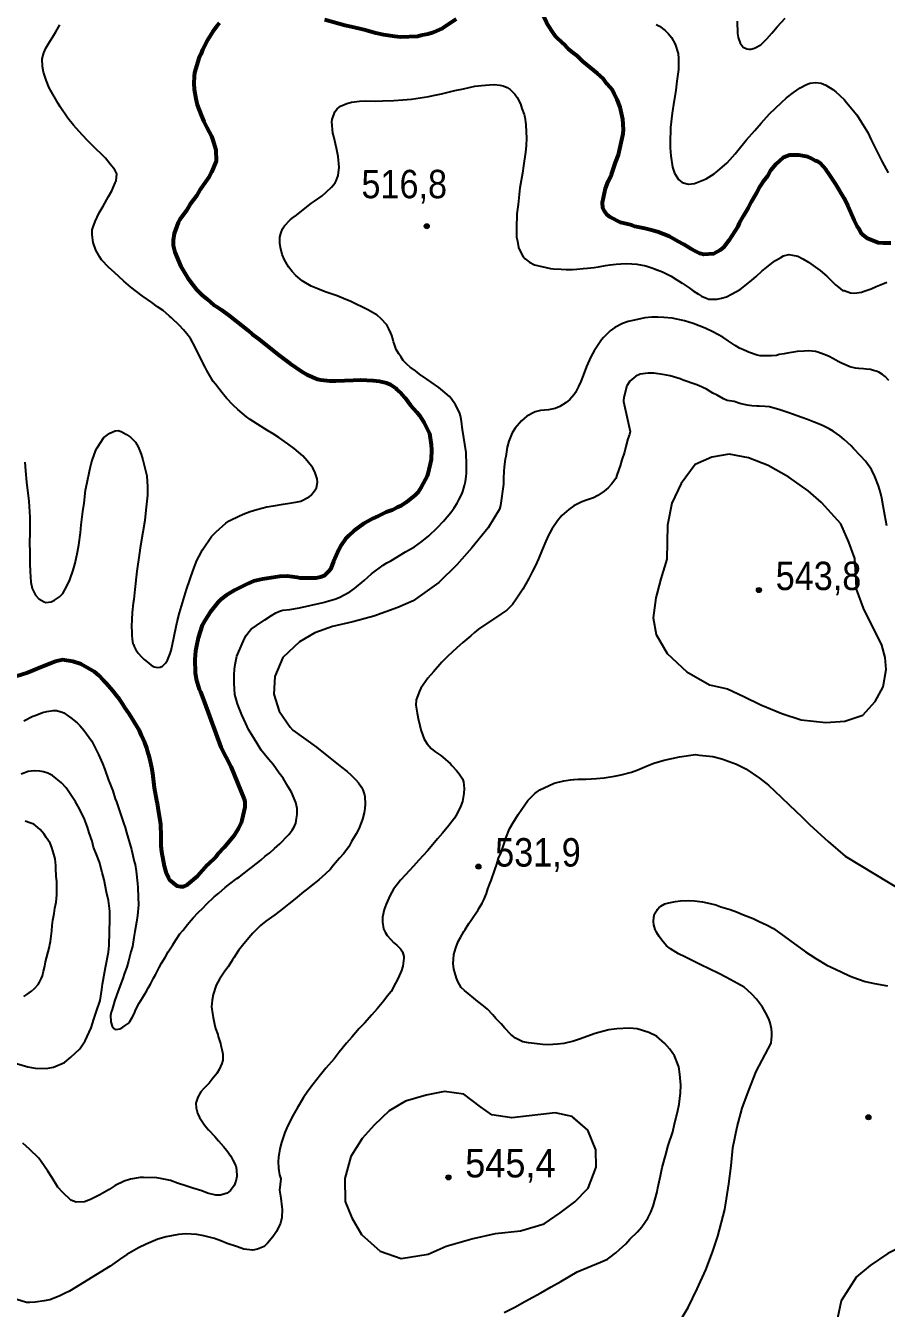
# Model space of a CAD drawing. Header units: metres. Extents: x 547833 to 556102, y 1844799 to 1850994.
# Drawn here: x 552672 to 553187, y 1847024 to 1847791 of the extents above; entities that cross this region are included whole.
import ezdxf

# ---------------------------------------------------------------- set-up
doc = ezdxf.new("R2010")
doc.units = ezdxf.units.M
doc.header["$LTSCALE"] = 6.8
for name, color, linetype, lineweight in [('1', 7, 'Continuous', 25), ('2', 7, 'Continuous', 53), ('5', 7, 'Continuous', 13)]:
    doc.layers.add(name, color=color, linetype=linetype, lineweight=lineweight)

msp = doc.modelspace()

# ---------------------------------------------------------------- hatches: boundary and pattern name
at = {"layer": '5'}
for points in [[(552913.65, 1847671.31, 1), (552910.65, 1847671.31, 1)], [(553112.34, 1847453.72, 1), (553109.34, 1847453.72, 1)], [(552944.58, 1847288.41, 1), (552941.58, 1847288.41, 1)], [(553177.77, 1847138.49, 1), (553174.77, 1847138.49, 1)], [(552926.67, 1847102.53, 1), (552923.67, 1847102.53, 1)]]:
    msp.add_hatch(color=256, dxfattribs=at).paths.add_polyline_path(points)

# ---------------------------------------------------------------- linework, layer by layer
at = {"layer": '1'}
for points in [[(553097.79, 1847793.91), (553098.03, 1847786.46), (553098.3, 1847784.06), (553099.68, 1847780.78), (553101.38, 1847778.34), (553103.51, 1847777.37), (553104.75, 1847777.1), (553105.95, 1847777.24), (553108.13, 1847777.69), (553111.94, 1847779.74), (553115.57, 1847783.39), (553118.63, 1847786.77), (553121.64, 1847790.55), (553126.51, 1847795.75)], [(552714.5, 1847717.31), (552709.72, 1847722.22), (552706.21, 1847725.91), (552700.84, 1847731.75), (552697.64, 1847735.85), (552693.03, 1847742.64), (552691.69, 1847744.6), (552686.29, 1847754.02), (552684.54, 1847758.54), (552683, 1847763.32), (552682.37, 1847766.72), (552682.22, 1847771.29), (552683.17, 1847774.99), (552684.33, 1847777.85), (552686.74, 1847781.72), (552688.53, 1847784.52), (552690.43, 1847787.47), (552692.68, 1847791.69)], [(553049.4, 1847791.96), (553051.39, 1847790.82), (553054.77, 1847788.35), (553056.74, 1847786.34), (553058.59, 1847784.2), (553060.77, 1847780.23), (553062.53, 1847774.61), (553062.62, 1847771.64), (553062.74, 1847765.08), (553061.8, 1847758.04), (553061.05, 1847752.62), (553059.79, 1847744.05), (553059.02, 1847738.88), (553058, 1847730.33), (553057.7, 1847721), (553057.65, 1847718.15), (553058.07, 1847713.36), (553059.2, 1847706.67), (553060.35, 1847703.08), (553062.78, 1847699.14), (553064.82, 1847697.51), (553068.66, 1847696.46), (553072.22, 1847696.74), (553079.34, 1847699.53), (553084.07, 1847702.67), (553086.13, 1847704.14), (553091.75, 1847709.24), (553096.61, 1847714.5), (553098.24, 1847716.55), (553103.23, 1847722.82), (553108.28, 1847728.6), (553112.13, 1847732.87), (553117.21, 1847738.41), (553120.65, 1847741.9), (553124.24, 1847745.28), (553127.39, 1847748.12), (553131.49, 1847751.31), (553135.51, 1847754.12), (553138.9, 1847755.87), (553141.27, 1847756.88), (553144.7, 1847757.27), (553147.96, 1847756.89), (553150.82, 1847755.73), (553155.1, 1847752.99), (553156.73, 1847751.69), (553161.72, 1847747.05), (553163.28, 1847745.37), (553169.33, 1847737.87), (553172.03, 1847733.71), (553175.86, 1847727.33), (553177.96, 1847722.98), (553181.16, 1847716.65), (553182.47, 1847713.82), (553184.41, 1847709.83), (553188.12, 1847703.31)], [(552830.48, 1847675.04), (552831.73, 1847676.05), (552834.25, 1847677.83), (552838.57, 1847681.29), (552843.35, 1847685.05), (552844.95, 1847686.23), (552849.54, 1847689.48), (552852.02, 1847691.74), (552855.16, 1847694.57), (552857.34, 1847697.3), (552857.96, 1847698.36), (552859.2, 1847701.6), (552859.87, 1847706.64), (552859.15, 1847713), (552858.21, 1847717.98), (552856.57, 1847724.86), (552855.96, 1847726.9), (552855.32, 1847733.64), (552855.65, 1847735.16), (552857.11, 1847739.79), (552858.65, 1847741.46), (552860.58, 1847743.04), (552864.36, 1847744.71), (552867.24, 1847745.53), (552871.89, 1847746.05), (552875.34, 1847746.2), (552881.3, 1847746.13), (552885.63, 1847746.25), (552892.54, 1847746.54), (552897.84, 1847746.77), (552903.12, 1847747.24), (552913.34, 1847748.89), (552916.01, 1847749.44), (552921.09, 1847750.52), (552929.06, 1847752.41), (552934.14, 1847753.48), (552940.91, 1847754.99), (552944.83, 1847755.44), (552949.75, 1847755.75), (552952.58, 1847755.94), (552955.96, 1847755.71), (552957.86, 1847755.3), (552960.34, 1847754.22), (552962.08, 1847753.06), (552964.76, 1847750.26), (552966.23, 1847748.19), (552968.14, 1847744.44), (552969.07, 1847741.7), (552970.36, 1847738), (552970.77, 1847736.56), (552971.41, 1847732.05), (552971.66, 1847727.61), (552971.81, 1847724.16), (552971.6, 1847719.42), (552971.17, 1847715.53), (552970.1, 1847707.48), (552969.38, 1847702.93), (552967.76, 1847694.2), (552967.21, 1847688.18), (552966.78, 1847684.29), (552966.06, 1847678.63), (552966.01, 1847676.89), (552965.83, 1847671.91), (552965.81, 1847668.81), (552965.9, 1847664.73)], [(552834.96, 1847506.47), (552836.89, 1847506.93), (552841.81, 1847509.48), (552842.84, 1847510.21), (552845.12, 1847513.07), (552846.15, 1847514.93), (552846.77, 1847518.22), (552846.55, 1847520.18), (552845.5, 1847523.9), (552844.06, 1847526.84), (552840.73, 1847531.05), (552838.03, 1847534.09), (552832.82, 1847538.46), (552829.17, 1847541.14), (552823.78, 1847544.99), (552820.32, 1847547.08), (552816.99, 1847549.06), (552815.38, 1847550.11), (552806.56, 1847555.81), (552804.41, 1847557.3), (552799.2, 1847561.67), (552796.42, 1847564.33), (552792.36, 1847568.45), (552789.77, 1847571.63), (552785.84, 1847576.76), (552784.53, 1847578.47), (552780.57, 1847584.97), (552779.72, 1847586.98), (552775.27, 1847595.65), (552773.49, 1847599.29), (552770.84, 1847604.07), (552768.66, 1847606.92), (552766.64, 1847609.42), (552764.38, 1847611.89), (552759.52, 1847616.42), (552758.41, 1847617.54), (552754.56, 1847620.82), (552751.21, 1847623.04), (552747.81, 1847625.76), (552742.03, 1847629.69), (552735.24, 1847634.87), (552731.13, 1847638.37), (552725.46, 1847643.55), (552722.13, 1847646.65), (552717.77, 1847651.23), (552716.73, 1847652.73), (552714.38, 1847657.05), (552712.63, 1847661.56), (552712.11, 1847666.21), (552712.15, 1847669.07), (552712.51, 1847670.35), (552713.8, 1847674.21), (552716.21, 1847679.2), (552718.6, 1847683.31), (552721.9, 1847689.14), (552723.88, 1847692.46), (552725.94, 1847697.28), (552726.43, 1847698.45), (552726.83, 1847702.59), (552725.68, 1847705.06), (552724.83, 1847705.96), (552722.81, 1847708.46), (552720.06, 1847711.99), (552717.41, 1847714.54), (552714.5, 1847717.31)], [(552924.47, 1847497.59), (552926.51, 1847500.11), (552928.55, 1847502.96), (552930.3, 1847505.63), (552931.43, 1847507.66), (552932.95, 1847510.77), (552933.71, 1847512.64), (552934.79, 1847516.18), (552935.33, 1847518.71), (552935.73, 1847521.59), (552935.87, 1847523.63), (552935.99, 1847528.53), (552935.76, 1847536.07), (552933.56, 1847549.75), (552933.39, 1847551.22), (552933.06, 1847553.04), (552932.9, 1847554.51), (552932.73, 1847555.98), (552932.26, 1847557.91), (552931.99, 1847559.24), (552930.7, 1847561.82), (552929.42, 1847564.4), (552926.75, 1847568.32), (552925.87, 1847569.46), (552920.67, 1847573.82), (552919.3, 1847574.91), (552914.86, 1847578), (552912.17, 1847579.93), (552907.86, 1847582.91), (552905.54, 1847584.75), (552902.3, 1847587.11), (552900.53, 1847588.52), (552898.13, 1847591.1), (552896.79, 1847593.06), (552895.46, 1847595.02), (552893.93, 1847597.57), (552892.97, 1847600.56), (552892.28, 1847602.22), (552891.85, 1847603.9), (552891.24, 1847605.94), (552890.72, 1847607.25), (552889.55, 1847609.96), (552888.29, 1847612.3), (552884.64, 1847616.1), (552882.43, 1847618.08), (552877.25, 1847621.09), (552866.47, 1847626.56), (552863.88, 1847627.51), (552858.68, 1847629.65), (552851.47, 1847632.05), (552847.06, 1847633.78), (552843.03, 1847635.43), (552837.71, 1847638.55), (552833.87, 1847641.83), (552831.74, 1847644.2), (552829.56, 1847647.05), (552827.1, 1847651.23), (552825.76, 1847654.3), (552824.67, 1847658.52), (552824.36, 1847661.21), (552824.33, 1847664.8), (552824.95, 1847666.98), (552826, 1847669.7), (552827.17, 1847671.44), (552830.48, 1847675.04)], [(552965.9, 1847664.73), (552966.42, 1847662.31), (552967.08, 1847658.67), (552967.96, 1847656.41), (552969.54, 1847653.37), (552970.96, 1847651.79), (552973.55, 1847649.73), (552976.57, 1847648.22), (552986.23, 1847646.09), (552987.87, 1847645.9), (552992.6, 1847645.69), (552995.48, 1847645.4), (552999.32, 1847645.46), (553001.9, 1847645.63), (553005.71, 1847645.94), (553008.4, 1847646.25), (553012.32, 1847646.69), (553014.88, 1847647.1), (553019.01, 1847647.82), (553021.81, 1847648.26), (553025.48, 1847648.68), (553028.2, 1847648.74), (553031.9, 1847648.91), (553034.76, 1847648.86), (553037.89, 1847648.6), (553043.09, 1847647.57), (553046.82, 1847646.38), (553050.3, 1847645.07)], [(553000, 1847645.5), (553001.9, 1847645.63), (553005.71, 1847645.94), (553008.4, 1847646.25), (553012.32, 1847646.69), (553014.88, 1847647.1), (553019.01, 1847647.82), (553021.81, 1847648.26), (553025.48, 1847648.68), (553028.2, 1847648.74), (553031.9, 1847648.91), (553034.76, 1847648.86), (553037.89, 1847648.6), (553043.09, 1847647.57), (553046.82, 1847646.38), (553053.16, 1847644), (553058.42, 1847641.38), (553061.63, 1847639.26), (553064.95, 1847637.28), (553069.12, 1847634.41), (553071.55, 1847632.7), (553074.63, 1847630.69), (553076.51, 1847629.42), (553079.88, 1847628.07), (553080.92, 1847627.69), (553085.76, 1847627.62), (553088.53, 1847628.3), (553091.41, 1847629.13), (553094.35, 1847630.57), (553099.59, 1847633.52), (553102.44, 1847635.71), (553106.65, 1847639.04), (553109.26, 1847641.19), (553112.84, 1847644.57), (553115.34, 1847646.59), (553118.52, 1847649.18), (553120.69, 1847650.79), (553123.95, 1847652.65), (553125.58, 1847653.58), (553128.6, 1847654.29), (553130.86, 1847654.05), (553134.15, 1847653.43), (553137.07, 1847651.78), (553140.39, 1847649.8), (553144.69, 1847646.82), (553147.53, 1847644.78), (553151.51, 1847641.39), (553153.61, 1847639.28), (553156.55, 1847636.26), (553158.32, 1847634.85), (553160.78, 1847632.9), (553161.78, 1847632.76), (553165.65, 1847631.47)], [(553165.65, 1847631.47), (553168.02, 1847631.36), (553172.18, 1847631.84), (553173.73, 1847632.38), (553178.02, 1847633.86), (553180.96, 1847635.31), (553184.87, 1847636.87), (553187.37, 1847637.77)], [(553050.3, 1847616.88), (553046.8, 1847616.95), (553042.54, 1847616.56), (553036.48, 1847615.2), (553032.66, 1847614.29), (553029.16, 1847613.13), (553024.65, 1847610.71), (553021.83, 1847608.67), (553017.87, 1847604.78), (553016.7, 1847603.31), (553012.37, 1847596.79), (553010.3, 1847593.12), (553007.79, 1847587.38), (553006.31, 1847583.58), (553004.31, 1847578.48), (553002.83, 1847575.54), (553001.14, 1847571.91), (553000.4, 1847570.77), (552997.79, 1847567.7)], [(553188.48, 1847578.99), (553186.29, 1847581.42), (553184.71, 1847582.68), (553182.46, 1847583.95), (553180.87, 1847584.54), (553179.27, 1847585.12), (553177.59, 1847585.6), (553174.99, 1847585.78), (553173.25, 1847585.97), (553170.65, 1847586.15), (553168.51, 1847586.48), (553165.17, 1847587.25), (553162.96, 1847588.15), (553160.23, 1847589.46), (553158.22, 1847590.38), (553155.36, 1847591.97), (553152.4, 1847593.64), (553149.9, 1847594.6), (553146.1, 1847596.08), (553144.74, 1847596.31), (553140.58, 1847596.7), (553137.81, 1847596.67), (553133.74, 1847596.31), (553131.48, 1847596.05), (553127.91, 1847595.45), (553125.86, 1847595.03), (553122.86, 1847594.5), (553121.28, 1847594.03), (553118.24, 1847593.88), (553116.25, 1847593.75), (553113.48, 1847593.72), (553111.65, 1847593.8), (553109.79, 1847594.26), (553104.62, 1847595.97), (553103.32, 1847596.49), (553099.29, 1847598.33), (553096.62, 1847599.94), (553092.48, 1847602.72), (553089.16, 1847605.02), (553083.26, 1847608.17), (553078.62, 1847610.33), (553071.41, 1847613.14), (553066.27, 1847614.66), (553059.01, 1847616.32), (553053.89, 1847616.8), (553046.8, 1847616.95), (553042.54, 1847616.56), (553036.48, 1847615.2), (553032.66, 1847614.29), (553029.16, 1847613.13), (553024.65, 1847610.71), (553021.83, 1847608.67), (553017.87, 1847604.78), (553016.7, 1847603.31), (553012.37, 1847596.79), (553010.3, 1847593.12), (553007.79, 1847587.38), (553006.31, 1847583.58), (553004.31, 1847578.48), (553002.83, 1847575.54), (553001.14, 1847571.91), (553000.4, 1847570.77), (553000, 1847570.3)], [(553050.29, 1847583.04), (553047.88, 1847583.41), (553044.53, 1847583.4), (553039.77, 1847582.74), (553037.16, 1847581.7), (553033.55, 1847578.56), (553031.76, 1847575.76), (553030.07, 1847568.87), (553029.91, 1847566.99), (553029.92, 1847566.42), (553033.91, 1847548.64), (553033.36, 1847546.66), (553032.4, 1847544.17), (553031.2, 1847539.63), (553030.43, 1847536.29), (553028.87, 1847531.53), (553027.82, 1847528.06), (553026.09, 1847523.09), (553025.16, 1847520.4), (553022.67, 1847517.06), (553020.62, 1847514.91), (553018.35, 1847512.94), (553014.54, 1847510.31), (553011.84, 1847508.85), (553007.69, 1847507.52), (553004.84, 1847506.53), (553000.14, 1847504.08), (552997.23, 1847501.94), (552992.96, 1847498.3), (552990.45, 1847495.15), (552986.91, 1847490.06), (552984.93, 1847486.49), (552983.4, 1847483.07), (552981.23, 1847477.75), (552978.98, 1847472.34), (552977.12, 1847468.49), (552975.26, 1847464.65), (552973.24, 1847460.6), (552969.64, 1847454.36), (552965.73, 1847448.37), (552963.51, 1847445.15), (552960.16, 1847441.81), (552956.44, 1847439.28), (552943.11, 1847430.32), (552940.74, 1847428.42), (552938.48, 1847426.45), (552933.69, 1847422.37), (552930.13, 1847419.19), (552924.68, 1847414.08), (552921.15, 1847410.72), (552916.17, 1847404.89)], [(553106.49, 1847563.9), (553103.85, 1847564.22), (553099.39, 1847565.32), (553096.04, 1847566.43), (553091.74, 1847567.18), (553089.54, 1847568.05), (553085.8, 1847570.35), (553083.19, 1847571.54), (553079.46, 1847573.85), (553074.75, 1847576.04), (553073.06, 1847576.72), (553065.57, 1847579.34), (553063.64, 1847579.99), (553057.73, 1847581.8), (553053.43, 1847582.55), (553047.88, 1847583.41), (553044.53, 1847583.4), (553039.77, 1847582.74), (553037.16, 1847581.7), (553033.55, 1847578.56), (553031.76, 1847575.76), (553030.07, 1847568.87), (553029.91, 1847566.99), (553029.92, 1847566.42), (553033.91, 1847548.64), (553033.36, 1847546.66), (553032.4, 1847544.17), (553031.2, 1847539.63), (553030.43, 1847536.29), (553028.87, 1847531.53), (553027.82, 1847528.06), (553026.09, 1847523.09), (553025.16, 1847520.4), (553022.67, 1847517.06), (553020.62, 1847514.91), (553018.35, 1847512.94), (553014.54, 1847510.31), (553011.84, 1847508.85), (553007.69, 1847507.52), (553004.84, 1847506.53), (553000.14, 1847504.08), (553000, 1847503.98)], [(552997.79, 1847567.7), (552995.61, 1847565.83), (552991.76, 1847563.58), (552988.93, 1847562.4), (552985, 1847561.57), (552980.28, 1847561.04), (552977.01, 1847560.38), (552972.05, 1847557.81), (552968.93, 1847554.97), (552965.12, 1847550.62), (552963.34, 1847547.74), (552961.32, 1847542.82), (552960.3, 1847539.17), (552959.49, 1847533.63), (552959.1, 1847532.06), (552958.56, 1847527.5), (552958.31, 1847524.61), (552958.01, 1847520.56), (552958.02, 1847517.12), (552956.23, 1847504.22), (552955.71, 1847502.09), (552948.92, 1847490.93), (552939.11, 1847478.9), (552930.12, 1847468.79), (552919.37, 1847458.22), (552903.97, 1847447.38), (552894.82, 1847443.22), (552880.58, 1847438.23), (552867.99, 1847434.72), (552855.82, 1847432.05), (552845.22, 1847428.12), (552836.08, 1847422.79), (552826.09, 1847413.48), (552821.27, 1847402.15), (552820.67, 1847391.43), (552823.88, 1847381.4), (552830.43, 1847371.75), (552832.13, 1847369.95), (552846.17, 1847359.73), (552860.33, 1847348.37), (552864.51, 1847345.21), (552866.95, 1847343.1), (552869.85, 1847340.27), (552871.39, 1847338.53), (552873.22, 1847335.87), (552873.98, 1847334.24), (552874.88, 1847331.28), (552875.1, 1847330.25), (552875.42, 1847325.7), (552875.13, 1847323.18), (552874.76, 1847320.56), (552873.85, 1847316.82), (552872.95, 1847314.62), (552871.55, 1847310.92), (552869.96, 1847308.06), (552867.25, 1847303.36), (552865.49, 1847300.29), (552862.33, 1847296.11), (552860.05, 1847293.46), (552856.41, 1847289.32), (552854.32, 1847286.69), (552851.55, 1847284.09), (552847.66, 1847280.49), (552843.09, 1847276.91), (552841.88, 1847275.82), (552837.38, 1847272.54), (552834.42, 1847269.91), (552829.69, 1847266.12), (552824.79, 1847262.12), (552821.25, 1847259.62), (552815.95, 1847255.77), (552812.7, 1847253.2), (552808.16, 1847248.57), (552805.8, 1847245.82), (552801.93, 1847241.18), (552799.69, 1847238.15), (552796.82, 1847233.91), (552795.92, 1847232.56), (552793.41, 1847228.55), (552791.51, 1847225.94), (552788.23, 1847221.17), (552786.26, 1847217.41), (552784.41, 1847211.85), (552783.83, 1847208.53), (552783.52, 1847204.48), (552784.06, 1847200.62), (552784.44, 1847198.09), (552785.16, 1847194.25), (552785.94, 1847191.56), (552787.21, 1847187.98), (552787.53, 1847186.87), (552788.77, 1847182.61), (552789.09, 1847181.5), (552789.75, 1847178.23), (552790.17, 1847176.17), (552790.18, 1847172.73), (552789.66, 1847170.57), (552788.05, 1847167.04), (552786.59, 1847164.77), (552783.93, 1847161.22), (552781.99, 1847158.99)], [(553187.26, 1847492.23), (553186.05, 1847498.54), (553185.16, 1847504.14), (553184.28, 1847508.63), (553183.51, 1847512.13), (553182.34, 1847515.97), (553180.2, 1847521.68), (553178.12, 1847525.78), (553174.58, 1847530.83), (553171.6, 1847534.09), (553167.27, 1847538.43), (553165.99, 1847539.9), (553161.71, 1847543.75), (553159.23, 1847545.95), (553155.19, 1847548.72), (553152.8, 1847550.18), (553149.64, 1847551.81), (553147.43, 1847552.67), (553143.92, 1847554.13), (553139.89, 1847555.78), (553136.41, 1847557), (553130.85, 1847558.97), (553128.78, 1847559.73), (553123.36, 1847561.59), (553117.1, 1847563.24), (553114.46, 1847563.56), (553110.98, 1847563.66), (553109.62, 1847563.63), (553106.49, 1847563.9)], [(552671.87, 1847530.13), (552672.32, 1847525.1), (552672.85, 1847518.22), (552674.13, 1847506.96), (552674.49, 1847503.77), (552674.86, 1847497.25), (552674.86, 1847495.02), (552674.85, 1847488.57), (552674.65, 1847481.6), (552674.85, 1847476.54), (552674.78, 1847469.47), (552674.93, 1847464.9), (552675.4, 1847458.51), (552676.2, 1847454.76), (552678.28, 1847450.65), (552680.27, 1847448.4), (552683.43, 1847446.77), (552684.46, 1847446.4), (552687.64, 1847446.76), (552689.66, 1847447.6), (552692.64, 1847449.68), (552694.52, 1847451.75), (552697.09, 1847456.38), (552698.69, 1847459.78), (552700.74, 1847465.72), (552702.01, 1847469.83), (552703.25, 1847476.42), (552704.11, 1847480.85), (552705.15, 1847488.04), (552705.61, 1847492.8), (552706.57, 1847500.72), (552707.24, 1847505.75), (552708.09, 1847513.53), (552709.06, 1847518.11), (552710.41, 1847524.83), (552711.51, 1847529.29), (552712.16, 1847531.22), (552714.32, 1847537.3), (552715.03, 1847538.74), (552719.15, 1847545.03), (552722.57, 1847547.65), (552725.89, 1847549.02), (552727.6, 1847549.21), (552729.53, 1847548.56), (552732.72, 1847546.69)], [(552732.72, 1847546.69), (552735.01, 1847545.09), (552737.95, 1847542.08), (552739.62, 1847539.42), (552741.37, 1847534.91), (552742.49, 1847531.56), (552743.86, 1847526.02), (552744.69, 1847522.02), (552745.19, 1847515.38), (552745.12, 1847510.54), (552744.16, 1847501.51), (552743.5, 1847495.36), (552742.32, 1847488.28), (552740.76, 1847479.06), (552740.49, 1847475.93), (552738.88, 1847464.96), (552737.63, 1847454.16), (552736.96, 1847448.01), (552736.59, 1847445.86), (552735.97, 1847440.33), (552735.82, 1847436.23), (552735.53, 1847432.23), (552735.84, 1847428.42), (552735.79, 1847426.68), (552735.93, 1847424.34), (552736.48, 1847421.67), (552736.73, 1847421.13), (552737.15, 1847420.06), (552738.02, 1847418.47), (552739.59, 1847416.08), (552741.58, 1847413.82), (552743.14, 1847412.14), (552744.91, 1847410.73), (552747.36, 1847408.77), (552749.21, 1847407.75), (552751.12, 1847407.34), (552752.83, 1847407.54), (552754.11, 1847408.3), (552755.9, 1847409.99), (552757.17, 1847411.87), (552758.82, 1847415.9), (552759.26, 1847417.56), (552760.87, 1847425.18), (552761.38, 1847427.22), (552763, 1847434.84), (552764.27, 1847440.07), (552766.7, 1847448.15), (552768.51, 1847454.06), (552772.53, 1847465.55), (552774.73, 1847471.38), (552776.16, 1847474.02), (552777.98, 1847477.7), (552783.51, 1847485.76), (552786.17, 1847488.54), (552792.03, 1847493.67), (552794.1, 1847495.14), (552800.21, 1847498.07), (552803.39, 1847499.54), (552806.6, 1847500.77), (552810.57, 1847501.84), (552816.58, 1847503.52), (552820.6, 1847504.1), (552826.31, 1847505.12), (552830.09, 1847505.67), (552834.96, 1847506.47)], [(552821.14, 1847299.25), (552824.28, 1847302.09), (552825.53, 1847303.1), (552828.06, 1847305.99), (552829.74, 1847307.54), (552831.67, 1847310.24), (552833.13, 1847312.63), (552833.81, 1847314.32), (552834.34, 1847317.23), (552834.69, 1847319.63), (552834.66, 1847323.22), (552833.89, 1847326.73), (552831.21, 1847332.87), (552829.35, 1847336.13), (552826.29, 1847341.24), (552823.97, 1847344.2), (552820.29, 1847349.36), (552817.56, 1847352.64), (552813.22, 1847358.1), (552810.69, 1847361.91), (552807.49, 1847367.12), (552805.63, 1847370.38), (552803.99, 1847373.92), (552801.67, 1847379.11), (552799.62, 1847384.08), (552798.94, 1847385.74), (552797.43, 1847391.39), (552796.92, 1847398.03), (552796.99, 1847402.87), (552797.2, 1847406.49), (552797.63, 1847409.27), (552798.68, 1847414.22), (552799.14, 1847415.64), (552803.13, 1847424.8), (552804.09, 1847426.61), (552805.77, 1847428.8), (552807.22, 1847430.4), (552810.28, 1847432.61), (552815.35, 1847435.89), (552819.3, 1847438.56), (552821.96, 1847440.05), (552824.71, 1847441.23), (552826.21, 1847441.63), (552830.37, 1847442.17), (552836.06, 1847443.11), (552850.28, 1847446.33), (552853.11, 1847447.07), (552857.73, 1847448.56), (552860.21, 1847449.56), (552862.86, 1847450.86), (552866.14, 1847452.77), (552868.91, 1847454.71), (552874.82, 1847459.49), (552879.2, 1847463.36), (552886.13, 1847468.53), (552888.39, 1847469.93), (552890.69, 1847471.21), (552899.38, 1847476.54), (552904.79, 1847479.63), (552907.14, 1847481.15), (552909.32, 1847482.7), (552913.44, 1847486.25), (552918.38, 1847490.96), (552922.17, 1847494.95), (552924.47, 1847497.59)], [(553050.27, 1847453.45), (553049.14, 1847449.15), (553047.51, 1847437.15), (553049.3, 1847427.09), (553050.27, 1847425.43)], [(552916.17, 1847404.89), (552912.78, 1847401.07), (552908.68, 1847395.06), (552907.74, 1847393.23), (552905.84, 1847388.04), (552905.72, 1847384.88), (552906.36, 1847380.07), (552907, 1847376.99), (552908.05, 1847372.71), (552908.73, 1847370.11), (552909.79, 1847366.69), (552910.7, 1847364.6), (552912.36, 1847361.73), (552914.86, 1847359.05), (552917.07, 1847357.29), (552920.6, 1847354.82), (552921.75, 1847353.9), (552926.32, 1847349.93), (552927.2, 1847348.88), (552930.04, 1847345.76), (552931.6, 1847343.83), (552933.55, 1847340.9), (552934.23, 1847339.16), (552934.59, 1847335.09), (552934.37, 1847332), (552933.46, 1847327.41), (552932.62, 1847324.64), (552930.45, 1847320.18), (552928.67, 1847317.31), (552925.35, 1847312.91), (552921.56, 1847308.37), (552918.69, 1847304.99), (552915.83, 1847301.61), (552912.63, 1847297.8), (552907.52, 1847292.25), (552904.3, 1847288.63), (552899.52, 1847283.51), (552896.55, 1847280.2), (552892.37, 1847274.95), (552890.3, 1847271.27), (552887.94, 1847265.94), (552886.77, 1847262.75), (552885.75, 1847258.24), (552885.72, 1847255.17), (552886.36, 1847251.23), (552887.26, 1847249.13), (552888.44, 1847247.16), (552890.63, 1847244.73), (552892.25, 1847243.1), (552894.27, 1847241.32), (552895.44, 1847240.21), (552896.52, 1847239.19), (552897.67, 1847237.41), (552898.46, 1847234.72), (552898.48, 1847233.67), (552897.97, 1847228.93), (552897.03, 1847226.24), (552895.15, 1847221.73), (552893.58, 1847218.68), (552890.89, 1847213.79), (552888.71, 1847211.06), (552886.45, 1847208.22), (552882.52, 1847203.28), (552879.27, 1847199.85), (552874.96, 1847194.87)], [(552671.29, 1847375.61), (552676.56, 1847378.31), (552678, 1847378.72), (552682.38, 1847380.58), (552685.04, 1847381.13), (552688.82, 1847381.69), (552690.81, 1847381.66), (552694.13, 1847380.8), (552695.06, 1847380.29), (552699.36, 1847377.3), (552703.04, 1847374.37), (552704.7, 1847372.83), (552707.13, 1847370), (552708.74, 1847367.83), (552711.85, 1847363.35), (552714.36, 1847358.67), (552715.98, 1847355.39), (552718.33, 1847349.95), (552719.72, 1847346.39), (552721.8, 1847340.06), (552722.95, 1847337.58), (552724.38, 1847333.78), (552725.91, 1847328.99), (552726.62, 1847327.09), (552730.89, 1847314.56), (552731.82, 1847311.81), (552732.67, 1847308.69), (552734.54, 1847302.08), (552735.55, 1847298.6), (552737.23, 1847291.48), (552737.8, 1847289.68), (552738.38, 1847285.66), (552739.22, 1847278.31), (552739.36, 1847275.97), (552739.53, 1847270.04), (552739.79, 1847265.61), (552739.28, 1847259.11), (552738.61, 1847255.19), (552737.65, 1847249.5)], [(552932.36, 1847246.03), (552934.35, 1847249.6), (552935.08, 1847250.73), (552937.25, 1847254.32), (552938.65, 1847256.3), (552940.79, 1847259.41), (552942.67, 1847262.2), (552943.63, 1847263.84), (552945.32, 1847266.61), (552946.35, 1847268.55), (552947.83, 1847272.35), (552948.77, 1847275.04), (552950.16, 1847278.73), (552950.69, 1847280.03), (552952.83, 1847286.39), (552954.06, 1847289.88), (552955.1, 1847293.34), (552956.63, 1847296.77), (552958.27, 1847301.64), (552959.48, 1847305.31), (552961.72, 1847310.92), (552963.62, 1847314.39), (552966.75, 1847319.62), (552968.97, 1847322.83), (552972.61, 1847327.83), (552976.82, 1847332.04), (552979.81, 1847334.29), (552984.88, 1847336.78), (552988.45, 1847338.23), (552994.21, 1847339.65), (552998.16, 1847340.29), (553002.71, 1847340.61), (553007.28, 1847340.75), (553013.74, 1847341.1), (553018.19, 1847341.51), (553024.48, 1847342.51), (553028.4, 1847343.33), (553034.55, 1847344.8), (553038.3, 1847346.27), (553043.96, 1847348.64), (553047.98, 1847350.24), (553050.26, 1847350.93)], [(553000, 1847340.42), (553002.71, 1847340.61), (553007.28, 1847340.75), (553013.74, 1847341.1), (553018.19, 1847341.51), (553024.48, 1847342.51), (553028.4, 1847343.33), (553034.55, 1847344.8), (553038.3, 1847346.27), (553043.96, 1847348.64), (553047.98, 1847350.24), (553054.09, 1847352.08), (553058.66, 1847353.07), (553063.23, 1847354.07), (553072.92, 1847355.45), (553075.35, 1847355.06), (553083.2, 1847354.13), (553088.7, 1847352.85), (553097.37, 1847349.72), (553102.96, 1847346.81), (553111.13, 1847341.34), (553116.49, 1847337.07), (553124.19, 1847329.91), (553129.13, 1847325.12), (553136.42, 1847318.1), (553141.05, 1847313.56), (553147.99, 1847307.18), (553152.23, 1847303.45), (553162.41, 1847294.66), (553197.72, 1847273.38)], [(552720.68, 1847273.11), (552719.24, 1847280.43), (552718.12, 1847284.96), (552716.42, 1847291.03), (552714.68, 1847295.69), (552712.98, 1847299.95), (552712.17, 1847303.5), (552710.39, 1847308.56), (552709.4, 1847311.88), (552707.44, 1847316.72), (552705.3, 1847321.33), (552703.74, 1847324.39), (552702.22, 1847327.05), (552700.53, 1847329.49), (552696.61, 1847335.52), (552693.85, 1847338.44), (552688.29, 1847342.91), (552685.55, 1847344.26), (552683.08, 1847345.08), (552680.62, 1847345.48), (552677.47, 1847345.62), (552673.91, 1847345.35), (552669.6, 1847343.58)], [(552671.27, 1847210.62), (552672.98, 1847211.92), (552675.73, 1847213.97), (552677.65, 1847215.55), (552679.74, 1847217.9), (552680.58, 1847219.23), (552681.59, 1847221.33), (552682.37, 1847223.15), (552683.05, 1847225.96), (552683.83, 1847228.9), (552684.28, 1847231.43), (552685.07, 1847234.37), (552686.5, 1847240.36), (552686.71, 1847241.74), (552687.11, 1847243.65), (552687.89, 1847249.93), (552688.26, 1847253.2), (552688.53, 1847256.33), (552689.31, 1847260.38), (552689.82, 1847263.54), (552690.52, 1847267.22), (552690.89, 1847271.6), (552691.04, 1847274.59), (552690.87, 1847279.4), (552690.65, 1847282.48), (552690.34, 1847287.4), (552690.28, 1847289.01), (552689.94, 1847293.06), (552689.26, 1847295.83), (552688.05, 1847299.91), (552686.9, 1847302.38), (552684.66, 1847305.72), (552683.44, 1847307.82), (552681.01, 1847310.64), (552679.51, 1847311.83), (552677.19, 1847313.68), (552674.85, 1847314.65), (552672.02, 1847315.57)], [(552737.65, 1847249.5), (552737.06, 1847245.96), (552736.17, 1847240.66), (552735.31, 1847237.34), (552733.82, 1847231.84), (552732.74, 1847228.24), (552731.53, 1847224.76), (552730.42, 1847221.41), (552728.77, 1847217.38), (552727.47, 1847213.51), (552726.6, 1847211.31), (552725.5, 1847207.96), (552724.88, 1847205.78), (552723.96, 1847202.95), (552723.53, 1847201.29), (552723.12, 1847199.39), (552722.99, 1847198.38), (552723.18, 1847196.67), (552723.18, 1847195.55), (552724.09, 1847193.05), (552724.99, 1847191.66), (552725.81, 1847191.01), (552727.52, 1847191.21), (552728.61, 1847191.45), (552730.48, 1847192.41), (552731.87, 1847193.31), (552733.58, 1847194.62), (552734.56, 1847195.85), (552736.02, 1847198.24), (552737.27, 1847200.37), (552738.21, 1847202.96), (552740.27, 1847206.66), (552742.25, 1847209.98), (552743.39, 1847211.97), (552744.45, 1847213.58), (552745.77, 1847216.08), (552746.91, 1847218.07), (552748.86, 1847221.64), (552750.08, 1847224.01), (552752.11, 1847227.96), (552753.55, 1847230.6), (552755.96, 1847234.47), (552757.61, 1847237.38), (552760.24, 1847241.53), (552761.92, 1847244.19), (552764.58, 1847248.09), (552766.32, 1847250.27), (552769.14, 1847253.81), (552770.01, 1847254.9), (552772.42, 1847257.66), (552775.41, 1847260.85), (552778.2, 1847263.52), (552780.4, 1847266), (552785.13, 1847270.25), (552787.84, 1847272.54), (552791.56, 1847275.82), (552794.41, 1847278), (552798.62, 1847281.33), (552800.12, 1847282.37), (552805.82, 1847286.73), (552807.42, 1847287.9), (552812.88, 1847292.24), (552815.6, 1847294.53), (552818.34, 1847296.58), (552821.14, 1847299.25)], [(552666.8, 1847170.7), (552673.62, 1847168.7), (552678.01, 1847167.95), (552684.53, 1847167.74), (552689.04, 1847168.44), (552695.52, 1847171.18), (552699.27, 1847174.38), (552704.71, 1847179.49), (552707.81, 1847184.24), (552711.42, 1847192.01), (552713.13, 1847197.17), (552714.69, 1847201.94), (552716.92, 1847208.41), (552717.9, 1847214.98), (552718.22, 1847218.01), (552720.11, 1847228.13), (552721.91, 1847237.24), (552722.26, 1847241.33), (552722.71, 1847256.95), (552722.57, 1847261.79), (552721.84, 1847268.18), (552720.68, 1847273.11)], [(553051.12, 1847246.56), (553049.49, 1847249.21), (553048.74, 1847250.83), (553047.97, 1847253.49), (553047.73, 1847255.55), (553048, 1847258.23), (553048.35, 1847260.17), (553049.88, 1847262.52), (553050.88, 1847263.77), (553052.18, 1847264.77), (553054.59, 1847266.09), (553056.88, 1847266.82), (553060.87, 1847267.56), (553063.86, 1847267.9), (553068.85, 1847268.18), (553072.28, 1847268), (553077, 1847267.3), (553079.91, 1847266.68), (553084.97, 1847265.55), (553088.13, 1847264.39), (553093.62, 1847262.74), (553097.47, 1847261.38), (553101.66, 1847259.58), (553107.4, 1847257.39), (553110.92, 1847255.61), (553115.41, 1847253.56), (553119.53, 1847251.47), (553138.65, 1847237.44), (553141.42, 1847235.57), (553144.88, 1847233.5), (553151.39, 1847229.5), (553156.6, 1847227.06), (553164.5, 1847223.31), (553166.98, 1847222.36), (553174.39, 1847219.7), (553179.84, 1847218.42), (553187.76, 1847217.04)], [(553050.24, 1847247.98), (553049.49, 1847249.21), (553048.74, 1847250.83), (553047.97, 1847253.49), (553047.73, 1847255.55), (553048, 1847258.23), (553048.35, 1847260.17), (553049.88, 1847262.52), (553050.25, 1847262.98)], [(553050.24, 1847186.28), (553049.48, 1847186.93), (553044.92, 1847189.19), (553038.08, 1847191.37), (553033.14, 1847191.87), (553025.93, 1847191.43), (553021.13, 1847190.79), (553014.25, 1847189.06), (553012.21, 1847188.44), (553004.14, 1847185.42), (552999.99, 1847184.09), (552994.14, 1847182.57), (552990.45, 1847182.25), (552984.85, 1847181.9), (552981.39, 1847182.08), (552978.2, 1847182.39), (552973.06, 1847183.05), (552969.63, 1847183.71), (552965.18, 1847185.88), (552962.45, 1847188.06), (552958.96, 1847191.87), (552956.77, 1847194.3), (552953.53, 1847197.57), (552951.77, 1847199.66), (552948.51, 1847203.11), (552946.09, 1847205.04), (552942.81, 1847207.82), (552940.39, 1847209.75), (552937.01, 1847212.61), (552934.8, 1847214.37), (552932.78, 1847216.15), (552930.76, 1847219.65), (552930.04, 1847221.77), (552928.9, 1847225.08), (552928.29, 1847227.11), (552927.91, 1847230.51), (552928.19, 1847233.03), (552928.46, 1847235.74), (552929.63, 1847239.79), (552931, 1847243.67), (552932.36, 1847246.03)], [(553061.31, 1847012.85), (553068.41, 1847024.7), (553073.89, 1847035.97), (553078.97, 1847047.33), (553082.97, 1847057.92), (553086.17, 1847067.5), (553090.47, 1847083.45), (553092.77, 1847098.65), (553094.14, 1847109.46), (553095.26, 1847120.24), (553097.74, 1847132.73), (553100.88, 1847144), (553104.54, 1847154.16), (553109.19, 1847165.92), (553118.13, 1847182.81), (553118.43, 1847185.12), (553118.51, 1847186.93), (553118.55, 1847189.11), (553118.38, 1847191.46), (553117.6, 1847194.98), (553116.76, 1847197.34), (553114.72, 1847201.19), (553113.03, 1847204.4), (553109.36, 1847209.2), (553106.65, 1847212.21), (553101.92, 1847216.31), (553098.07, 1847218.53), (553091.51, 1847222.05), (553087.18, 1847224.31), (553080.67, 1847227.45), (553076.54, 1847229.54), (553072.44, 1847231.45), (553066.43, 1847234.37), (553062.81, 1847236.23), (553058.02, 1847239.19), (553055.54, 1847240.99), (553052.69, 1847244.46), (553051.12, 1847246.56)], [(552874.96, 1847194.87), (552871.8, 1847191.55), (552867.41, 1847186.46), (552864.18, 1847182.85), (552859.83, 1847177.38), (552856.74, 1847173.49), (552851.84, 1847167.78), (552848.64, 1847163.97), (552844.22, 1847158.21), (552841.15, 1847154.14), (552838.43, 1847150.29), (552834.75, 1847143.95), (552832.26, 1847139.75), (552829.05, 1847133.55), (552827.31, 1847129.43), (552825.31, 1847123.47), (552824.31, 1847119.63), (552823.55, 1847114.57), (552823.28, 1847111.86), (552823.58, 1847108.36), (552823.8, 1847106.47), (552824.08, 1847104.02), (552824.82, 1847101.71), (552824.1, 1847094.97), (552824.99, 1847090.07), (552825.57, 1847084.97), (552825.66, 1847083.36), (552825.44, 1847078.55), (552824.67, 1847075.22), (552822.37, 1847070.18), (552820.15, 1847066.96), (552816.95, 1847063.16), (552814.96, 1847061.31), (552811.04, 1847059.62), (552808.15, 1847059), (552802.71, 1847059.73), (552799.04, 1847060.94), (552792.87, 1847063.1), (552789.07, 1847064.59), (552785.27, 1847066.07), (552778.97, 1847067.65), (552774.67, 1847068.5), (552768.14, 1847068.71), (552763.67, 1847068.49), (552756.37, 1847067.09), (552751.38, 1847065.57), (552744.45, 1847062.68), (552739.84, 1847060.34), (552732.82, 1847056.49), (552728.37, 1847053.5), (552722.8, 1847049.52), (552698.61, 1847034.57), (552695.96, 1847033.3), (552692.32, 1847031.52), (552686.85, 1847029.42), (552683.35, 1847028.65), (552678.1, 1847027.93), (552674.78, 1847027.68), (552672.9, 1847027.83), (552666.99, 1847029.64)], [(553027.42, 1847059.38), (553031.14, 1847062.77), (553033.7, 1847065.54), (553038.26, 1847069.98), (553040.79, 1847072.95), (553044.41, 1847078.14), (553046.21, 1847081.69), (553047.6, 1847085.38), (553049.98, 1847093.97), (553050.37, 1847096.4), (553051.87, 1847103.45), (553052.92, 1847108.45), (553055.19, 1847116.26), (553056.59, 1847121.68), (553059.3, 1847129.82), (553060.38, 1847134.63), (553062.17, 1847141.62), (553063.16, 1847146.32), (553064.01, 1847153.21), (553064.06, 1847157.8), (553063.42, 1847164.32), (553062.82, 1847168.75), (553060.27, 1847175.25), (553057.61, 1847179.25), (553054.46, 1847182.62), (553049.48, 1847186.93), (553044.92, 1847189.19), (553038.08, 1847191.37), (553033.14, 1847191.87), (553025.93, 1847191.43), (553021.13, 1847190.79), (553014.25, 1847189.06), (553012.21, 1847188.44), (553004.14, 1847185.42), (553000, 1847184.09)], [(552781.99, 1847158.99), (552778.91, 1847155.78), (552777.13, 1847153.76), (552775.21, 1847150.48), (552774.17, 1847147.02), (552774.3, 1847144.16), (552775.04, 1847141), (552776.3, 1847138.27), (552779.5, 1847133.66), (552781.71, 1847131.05), (552785.41, 1847127.07), (552787.62, 1847124.45), (552790.69, 1847120.98), (552792.59, 1847118.61), (552794.99, 1847115.15), (552796.21, 1847112.81), (552797.91, 1847109.56), (552798.47, 1847107.23), (552798.56, 1847103.03), (552798, 1847100.39), (552796.95, 1847097.78), (552794.72, 1847094.76), (552792.79, 1847093.2), (552788.91, 1847092), (552785.95, 1847091.95), (552781.15, 1847093.03), (552777.64, 1847094.45), (552772.29, 1847096.14), (552768.61, 1847097.34), (552763.05, 1847099.2), (552758.87, 1847100.64), (552752.89, 1847101.97), (552750.75, 1847102.3), (552742.88, 1847102.55), (552740.89, 1847102.42), (552734.97, 1847101.47), (552731.18, 1847100.37), (552725.75, 1847097.65), (552722.19, 1847095.33), (552716.72, 1847092.13), (552711.02, 1847089.29), (552707.54, 1847087.94), (552702.5, 1847087.65), (552699.39, 1847088.93), (552694.58, 1847093.45), (552691.64, 1847096.65), (552688.12, 1847102.37), (552685.57, 1847106.29), (552681.66, 1847112.15), (552680.21, 1847114), (552674.72, 1847119.4), (552670.68, 1847122.96)], [(553000, 1847087.42), (553000.7, 1847087.95), (553008.61, 1847096.13), (553013.54, 1847108.77), (553013.29, 1847119), (553008.45, 1847130.8), (553000, 1847138.16)], [(553027.42, 1847059.38), (553031.14, 1847062.77), (553033.7, 1847065.54), (553038.26, 1847069.98), (553040.79, 1847072.95), (553044.41, 1847078.14), (553046.21, 1847081.69), (553047.6, 1847085.38), (553049.98, 1847093.97), (553050.22, 1847095.49)], [(552958.54, 1847021.84), (552964.78, 1847024.94), (552970.9, 1847028.31), (552980.35, 1847033.49), (552986.53, 1847037.16), (552992.29, 1847040.3), (553002.06, 1847046.09), (553016.12, 1847051.89), (553017.4, 1847052.42), (553020.23, 1847053.6), (553021.8, 1847054.92), (553025.15, 1847057.41), (553027.42, 1847059.38)], [(553000, 1847044.87), (553002.06, 1847046.09), (553016.12, 1847051.89), (553017.4, 1847052.42), (553020.23, 1847053.6), (553021.8, 1847054.92), (553025.15, 1847057.41), (553027.42, 1847059.38)], [(553266.01, 1847016.7), (553254.84, 1847026.99), (553248, 1847039.21), (553243.44, 1847049.6), (553233.26, 1847062.53), (553227.34, 1847065.34), (553223.48, 1847066.1), (553218.07, 1847066.1), (553210.31, 1847065.73), (553198.11, 1847062.13), (553187.92, 1847056.95), (553177.41, 1847049.91), (553169.22, 1847043.14), (553160.07, 1847028.72), (553157.87, 1847018.34)]]:
    msp.add_lwpolyline(points, dxfattribs=at)
for points in [[(553169.06, 1847459.37), (553168.21, 1847472.65), (553164.51, 1847482.37), (553159.75, 1847493.39), (553148.17, 1847506.11), (553140.23, 1847513.13), (553128.78, 1847521.32), (553116.31, 1847528.22), (553104.61, 1847532.87), (553093.06, 1847535.07), (553082.74, 1847533.25), (553072.71, 1847528.86), (553064.38, 1847517.53), (553058.71, 1847505.71), (553056.17, 1847492.56), (553055.76, 1847472.12), (553052.14, 1847460.54), (553049.14, 1847449.15), (553047.51, 1847437.15), (553049.3, 1847427.09), (553055.91, 1847415.75), (553067.8, 1847404.89), (553081.16, 1847397.05), (553091.94, 1847394.76), (553101.82, 1847390.17), (553112.01, 1847385.09), (553124.42, 1847379.87), (553136, 1847376.24), (553150.75, 1847374.54), (553162.09, 1847375.3), (553172.86, 1847378.86), (553180.37, 1847387.12), (553185.08, 1847395.97), (553186.93, 1847406.16), (553186.29, 1847413.44), (553184.37, 1847420.71), (553173.4, 1847442.84), (553169.13, 1847454.18)], [(552944.38, 1847144.71), (552934.41, 1847152.41), (552922.81, 1847153.96), (552911.75, 1847151.79), (552899.44, 1847148.06), (552889.7, 1847142.28), (552880.66, 1847133.85), (552873.52, 1847125.76), (552866.81, 1847115), (552863.11, 1847101.85), (552863.36, 1847088.11), (552867.46, 1847078.31), (552873.13, 1847068.43), (552884.39, 1847058.53), (552896.86, 1847053.97), (552912.93, 1847056.57), (552923.81, 1847061.44), (552939.17, 1847065.78), (552953.36, 1847068.95), (552968.24, 1847070.63), (552982.46, 1847074.71), (552991.96, 1847081.38), (553000.7, 1847087.95), (553008.61, 1847096.13), (553013.54, 1847108.77), (553013.29, 1847119), (553008.45, 1847130.8), (552999.08, 1847138.96), (552988.95, 1847141.19), (552963.04, 1847138.25), (552951.04, 1847139.88)]]:
    msp.add_lwpolyline(points, close=True, dxfattribs=at)
at = {"layer": '2'}
for points in [[(553000, 1847774.77), (552996.92, 1847777.22), (552993.71, 1847780.5), (552989.18, 1847784.84), (552986.99, 1847788.03), (552983.79, 1847793.13), (552982.18, 1847796.59), (552980.93, 1847800.49), (552979.8, 1847806.84), (552980.37, 1847810.75), (552981.34, 1847816.52), (552981.91, 1847818.61), (552983.76, 1847823.67), (552986.55, 1847829.45), (552990.26, 1847835.94), (552992.69, 1847839.45), (552996.24, 1847843.9), (552999.82, 1847847.95), (553000, 1847848.15)], [(552929.75, 1847795.1), (552921.86, 1847789.75), (552916.1, 1847787.08), (552912.77, 1847786.09), (552908.6, 1847785.42), (552906.64, 1847784.79), (552896.39, 1847784.24), (552893.1, 1847784.67), (552886.31, 1847785.72), (552881.73, 1847786.82), (552875.47, 1847788.54), (552869.65, 1847789.9), (552863.43, 1847791.22), (552851.31, 1847794.7)], [(552786.59, 1847791.01), (552784.33, 1847787.72), (552781.23, 1847782.92), (552778.09, 1847776.69), (552777.17, 1847774.16), (552775.84, 1847771.58), (552773.37, 1847763.01), (552773.02, 1847760.74), (552772.86, 1847756.88), (552773.09, 1847753.06), (552774.12, 1847747.52), (552774.93, 1847743.97), (552777.25, 1847737.76), (552778.9, 1847733.9), (552780.73, 1847730.26), (552783.54, 1847725.12), (552784.74, 1847721.61), (552786.08, 1847716.91), (552786.23, 1847710.25), (552783.54, 1847703.68), (552781.86, 1847700.65), (552779.96, 1847697.81), (552776.64, 1847693.18), (552774.6, 1847689.72), (552770.75, 1847684.42), (552768.54, 1847680.73), (552764.51, 1847675.22), (552763.49, 1847673.49), (552761.2, 1847666.96), (552760.63, 1847663.05), (552760.59, 1847659.81), (552761.45, 1847655.86), (552765.06, 1847647.16), (552769.3, 1847640.16), (552772.59, 1847636.08), (552774.5, 1847633.47), (552777.71, 1847630.19), (552780.82, 1847627.71), (552784.87, 1847624.12), (552786.38, 1847623.28), (552789.45, 1847621.2), (552794.07, 1847617.88), (552805.41, 1847608.85), (552807.68, 1847606.68), (552812.08, 1847603.54), (552823.42, 1847594.51), (552830.5, 1847589.24), (552837.52, 1847584.37), (552840.77, 1847582.51), (552846.94, 1847579.78), (552848.81, 1847579.38), (552854.14, 1847578.77), (552857.78, 1847578.78), (552868.25, 1847579.16), (552872.47, 1847579.43), (552880.2, 1847579.09), (552883.88, 1847578.7), (552888.06, 1847577.56), (552890.59, 1847576.63), (552893.44, 1847574.73), (552894.37, 1847573.62), (552897.08, 1847571.1), (552899.18, 1847568.7), (552902.51, 1847564.23), (552906.21, 1847560.2)], [(552788.23, 1847792.61), (552786.59, 1847791.01)], [(553092.84, 1847662.67), (553089.65, 1847658.67), (553087.62, 1847657.02), (553083.62, 1847654.75), (553077.81, 1847654.29), (553075.5, 1847655.04), (553073.14, 1847656.19), (553070.12, 1847657.87), (553065.99, 1847660.44), (553062.57, 1847662.07), (553057.36, 1847665.12), (553050.17, 1847667.95), (553046.61, 1847668.96), (553042.66, 1847669.93), (553036.66, 1847671.07), (553034.75, 1847671.87), (553028.09, 1847673.54), (553021.87, 1847676.68), (553020.09, 1847678.09), (553018.17, 1847680.71), (553017.42, 1847682.04), (553017.23, 1847685.46), (553017.93, 1847688.17), (553019.12, 1847693.76), (553020.67, 1847697.98), (553022.61, 1847702.25), (553025.04, 1847709.4), (553026.93, 1847714.07), (553029.57, 1847726.51), (553029.88, 1847729.17), (553029.37, 1847735.38), (553027.76, 1847742.48), (553026.02, 1847747.14), (553024.23, 1847750.38), (553023.16, 1847752.68), (553020.14, 1847756.18), (553017.73, 1847759.55), (553014.35, 1847762.61), (553005.46, 1847769.69), (553002.03, 1847773.15), (553000, 1847774.77)], [(553189.71, 1847661.11), (553185.05, 1847661.19), (553182.21, 1847661.27), (553175.64, 1847663.96), (553172.97, 1847666.09), (553171.81, 1847667.37), (553170.52, 1847669.86), (553169.54, 1847671.36), (553167.71, 1847675), (553163.92, 1847683.47), (553161.77, 1847688.08), (553156.78, 1847696.42), (553152.86, 1847702.45), (553150.95, 1847705.06), (553147.48, 1847708.92), (553145.74, 1847709.94), (553144.68, 1847710.42), (553141.88, 1847711.93), (553139.97, 1847712.72), (553136.86, 1847713.38), (553134.59, 1847713.73), (553130.33, 1847713.85), (553129.13, 1847713.72), (553125.05, 1847712.24), (553123.41, 1847710.64), (553120.84, 1847708.33), (553117.83, 1847704.55), (553115.97, 1847701.3), (553113.32, 1847697.97), (553111.42, 1847695.12), (553109.43, 1847691.25), (553106.2, 1847685.83), (553104.39, 1847682.19), (553101.29, 1847677.39), (553098.94, 1847673.07), (553098.15, 1847671.16), (553092.84, 1847662.67)], [(552906.21, 1847560.2), (552907.86, 1847558.16), (552910.57, 1847553.81), (552913.74, 1847547.29), (552914.91, 1847540.55), (552915.05, 1847537.53), (552914.88, 1847531.85), (552912.82, 1847523.32), (552912.38, 1847521.85), (552908.88, 1847515.18), (552906.8, 1847512.12), (552904.99, 1847510.29), (552899.98, 1847506.29), (552896.79, 1847504.1), (552894.48, 1847503.03), (552891.42, 1847501.47), (552887.92, 1847500.27), (552883.13, 1847497.9), (552879.85, 1847496.52), (552874.52, 1847493.49), (552868.54, 1847489.17), (552865.62, 1847486.41), (552863.62, 1847484.36), (552861.01, 1847480.63), (552859.69, 1847478.05), (552856.46, 1847470.81), (552854.56, 1847466.14), (552853.68, 1847465.03), (552850.75, 1847462.27), (552848.62, 1847461.42), (552846.05, 1847460.93), (552843.43, 1847460.83), (552836.55, 1847460.86), (552834.68, 1847461.26), (552828.73, 1847462), (552824.29, 1847461.9), (552813.95, 1847460.32), (552808.63, 1847459.11), (552805.35, 1847457.73), (552797.32, 1847453.58), (552792.4, 1847450.6), (552789.03, 1847448.19), (552787.39, 1847446.59), (552782.61, 1847440.59), (552779.87, 1847436.23), (552777.83, 1847432.76), (552775.45, 1847425.21), (552774.58, 1847420.46), (552773.92, 1847417.35), (552773.48, 1847412.24), (552773.59, 1847404.16), (552774.22, 1847400.39), (552776.1, 1847394.54), (552776.9, 1847392.81), (552779.22, 1847386.6), (552788.94, 1847359.79), (552794.95, 1847348.18), (552802.97, 1847328.8), (552803.33, 1847327.27), (552803.33, 1847325.62), (552803.33, 1847323.97), (552801.58, 1847316.1), (552801.14, 1847314.64), (552799.68, 1847311.44), (552796.76, 1847306.86)], [(552796.76, 1847306.86), (552791.09, 1847299.74), (552787.28, 1847295.87), (552786.04, 1847294.31), (552781.12, 1847289.51), (552775.01, 1847282.75), (552768.94, 1847277.41), (552766.24, 1847276.29), (552764.82, 1847276.33), (552762.95, 1847276.73), (552758.5, 1847280.27), (552757.75, 1847281.6), (552756.63, 1847284.3), (552755.33, 1847288.61), (552753.76, 1847297.13), (552753.35, 1847300.72), (552753.29, 1847306.58), (552753.1, 1847313.64), (552752.78, 1847316.44), (552752.06, 1847321.01), (552751.08, 1847326.16), (552750.67, 1847327.93), (552749.41, 1847335.48), (552748.42, 1847344.26), (552747.83, 1847347.64), (552746.62, 1847352.96), (552745.28, 1847357.66), (552744.88, 1847359.44), (552743.54, 1847362.32), (552741.62, 1847366.76), (552740.46, 1847369.86), (552736.49, 1847376.29), (552734.04, 1847380.06), (552731.64, 1847383.43), (552730.39, 1847385.51), (552728.43, 1847388.53), (552726.56, 1847390.74), (552724.42, 1847393.53), (552720.68, 1847397.97), (552718.64, 1847399.96), (552716.1, 1847402.71), (552713.43, 1847404.83), (552705.43, 1847409.39), (552700.59, 1847411.06), (552694.42, 1847411.98), (552690.07, 1847411.08), (552687.18, 1847409.74), (552682.53, 1847408), (552673.43, 1847404.34), (552667, 1847402.2)]]:
    msp.add_lwpolyline(points, dxfattribs=at)
at = {"layer": '5'}
for centre in [(552912.15, 1847671.31), (553110.84, 1847453.72), (552943.08, 1847288.41), (553176.27, 1847138.49), (552925.17, 1847102.53)]:
    msp.add_circle(centre, 1.5, dxfattribs=at)

# ---------------------------------------------------------------- texts
for s, width, p in [('516,8', 0.9, (552873.11, 1847688.01)), ('543,8', 0.9, (553120.84, 1847453.72)), ('531,9', 0.9, (552953.08, 1847288.41)), ('545,4', 0.95, (552935.17, 1847102.53))]:
    msp.add_text(s, height=17, dxfattribs=dict(at, width=width)).set_placement(p)

doc.saveas('drawing.dxf')
